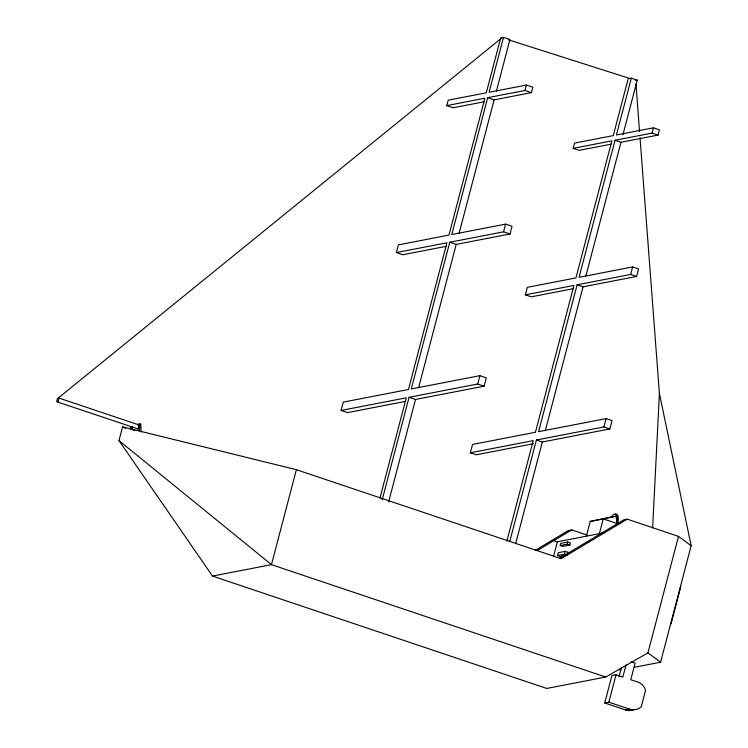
<?xml version="1.0" encoding="UTF-8"?>
<svg xmlns="http://www.w3.org/2000/svg" width="748" height="748" viewBox="0 0 748 748"><rect width="100%" height="100%" fill="white"/><g stroke="black" fill="none" stroke-linecap="round" stroke-linejoin="round"><path stroke-width="1.12" d="M652.63 527.929L659.409 393.457L640.008 137.482M678.492 536.391L647.936 652.864L605.74 677.034L546.76 688.45L212.488 576.072L118.988 440.581L122.579 426.874L296.386 469.688L561.159 558.7L627.263 519.168L678.492 536.391L691.152 545.722L660.596 662.195L634.435 667.253M130.087 429.1L130.517 427.463L132.518 427.08L131.872 429.52L134.808 430.511M141.241 432.054L140.699 424.228L139.782 423.92L138.427 429.062L57.166 401.854M138.997 430.736L140.699 424.228M296.386 469.688L271.468 564.656L212.488 576.072M405.846 401.321L347.53 412.606L341.097 410.446L343.285 402.106L408.455 389.493L446.939 242.782L396.356 252.572L398.375 244.876L448.959 235.087L484.863 98.231L446.771 105.608L448.192 100.185L486.284 92.817L500.683 37.942L503.498 37.4L509.93 39.56L496.42 91.078M379.965 498.093L406.267 397.833L341.097 410.446M382.191 499.804L409.081 397.291L477.673 384.014L484.106 386.183L486.294 377.834L479.861 375.674L411.269 388.941L449.763 242.24L503.563 231.824L510.005 233.993L512.025 226.289L505.583 224.129L451.773 234.545L487.677 97.689L524.946 90.48L531.379 92.64L532.81 87.217L526.368 85.057L489.099 92.266L503.498 37.4M388.623 501.973L415.514 399.451L484.106 386.183M418.6 387.726L456.196 244.4L510.005 233.993M459.094 233.339L494.119 99.858L531.379 92.64M524.946 90.48L526.368 85.057M503.563 231.824L505.583 224.129M477.673 384.014L479.861 375.674M533.464 443.723L476.28 454.784L470.342 452.792L472.53 444.452L535.428 432.279L573.959 285.427L525.348 294.834L527.321 287.326L575.923 277.919L611.873 140.867L573.183 148.356L574.567 143.092L613.257 135.603L628.17 78.774L631.321 78.166L637.259 80.167L622.934 134.762M506.873 541.122L533.24 440.619L470.342 452.792M509.725 541.645L536.391 440.011L603.907 426.94L609.844 428.941L612.032 420.591L606.095 418.6L538.579 431.661L577.11 284.81L630.667 274.451L636.604 276.442L638.577 268.943L632.64 266.942L579.074 277.312L615.034 140.259L652.097 133.088L658.034 135.079L659.418 129.815L653.481 127.814L616.408 134.986L631.321 78.166M515.662 543.637L542.328 442.003L609.844 428.941M545.404 430.268L583.047 286.811L636.604 276.442M585.899 275.937L620.971 142.26L658.034 135.079M652.097 133.088L653.481 127.814M553.548 556.344L557.363 541.804L603.767 532.819M630.667 274.451L632.64 266.942M566.208 555.278L560.187 556.447L557.503 555.54L558.242 552.707L565.264 551.341L567.956 552.248L567.208 555.081M560.168 545.516L560.72 543.385L567.751 542.029L570.397 542.917L569.845 545.049L562.814 546.414L560.168 545.516L567.19 544.161L569.845 545.049M557.503 555.54L564.525 554.184L565.264 551.341M567.19 544.161L567.751 542.029M603.907 426.94L606.095 418.6M586.273 536.494L590.228 521.412L616.043 516.12L617.184 523.572L603.243 518.888L590.228 521.412M599.288 533.969L603.243 518.888L616.043 516.12M634.659 709.3A13.408 12.342 79 0 1 625.646 709.992L604.73 702.961L611.92 675.556L616.015 674.761L622.822 677.052L626.011 664.897M604.73 702.961L608.825 702.166L616.015 674.761M619.017 676.734L621.336 667.899M671.059 623.785L680.858 586.423M502.086 37.671L58.438 397.88L138.754 424.873M535.231 550.35L568.284 530.584L571.743 529.911L586.984 535.035M537.12 550.621L571.743 529.911M559.663 558.186L623.804 519.841L627.263 519.168M484.573 101.7L453.204 107.768L446.771 105.608M635.678 80.466L637.259 80.167M610.985 144.186L579.12 150.357L573.183 148.356M446.631 246.251L402.789 254.741L396.356 252.572M573.108 288.728L531.286 296.825L525.348 294.834M139.782 423.92L137.772 424.303L138.698 424.612M625.646 709.992L629.741 709.197A13.408 12.342 79 0 0 641.307 706.71L645.533 690.582A11.173 10.294 79 0 0 638.268 682.241L630.77 679.726L635.117 663.158L631.144 661.821M618.512 669.497L620.784 669.899M508.528 39.84L629.741 78.475M615.034 140.259L620.971 142.26M487.677 97.689L494.119 99.858M577.11 284.81L583.047 286.811M449.763 242.24L456.196 244.4M409.081 397.291L415.514 399.451M536.391 440.011L542.328 442.003M553.838 540.617L557.363 541.804M564.525 554.184L566.311 554.782M605.74 677.034L271.468 564.656L118.988 440.581M608.825 702.166L629.741 709.197M122.579 426.874L125.739 428.37M647.936 652.864L660.596 662.195M659.409 393.457L691.152 545.722M635.95 83.963L639.559 131.667M138.062 425.36A2.085 0.72 -71.4 0 1 139.053 425.986A2.085 0.72 -71.4 0 1 137.697 428.819M611.64 516.494A11.884 4.114 -71.4 0 1 616.838 522.366M615.408 514.39A11.884 4.114 -71.4 0 1 617.661 523.675M57.858 401.367A2.085 0.72 -71.4 0 0 58.596 397.983A2.085 0.72 -71.4 0 0 56.951 400.245A2.085 0.72 -71.4 0 0 57.858 401.367"/></g></svg>
